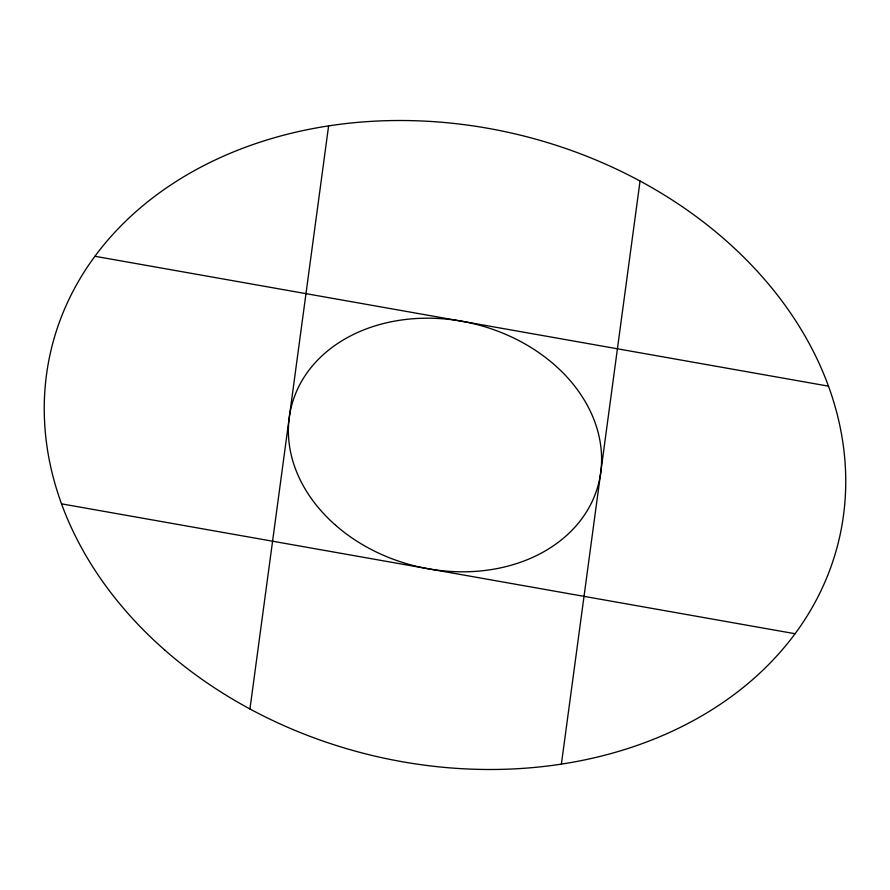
<?xml version="1.0" encoding="UTF-8"?>
<svg xmlns="http://www.w3.org/2000/svg" width="890" height="890" viewBox="0 0 890 890"><rect width="100%" height="100%" fill="white"/><g stroke="black" fill="none" stroke-linecap="round" stroke-linejoin="round"><path stroke-width="1.33" d="M249.945 708.974L328.61 125.879M561.39 764.121L640.055 181.026M94.918 256.276L828.479 386.16M61.521 503.84L795.082 633.725M335.608 525.256A158.364 124.622 13.9 0 0 596.756 489.912A158.364 124.622 13.9 0 0 402.625 319.844A158.364 124.622 13.9 0 0 335.608 525.256M165.095 650.356A405.228 318.887 13.9 0 0 833.329 559.91A405.228 318.887 13.9 0 0 336.576 124.734A405.228 318.887 13.9 0 0 165.095 650.356"/></g></svg>
